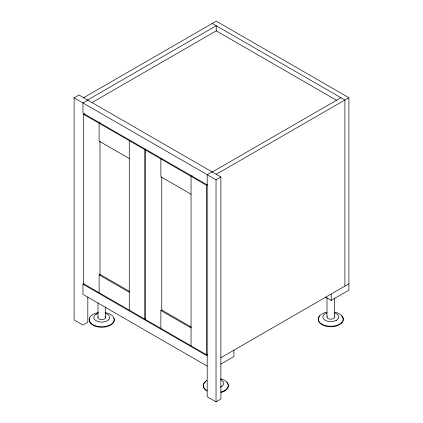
<?xml version="1.0" encoding="UTF-8"?>
<svg xmlns="http://www.w3.org/2000/svg" width="423" height="423" viewBox="0 0 423 423"><rect width="100%" height="100%" fill="white"/><g stroke="black" fill="none" stroke-linecap="round" stroke-linejoin="round"><path stroke-width="0.63" d="M96.09 314.226L96.449 313.956M221.113 386.881L221.467 386.611M336.058 320.518L336.412 320.248M87.82 297.099L87.82 322.215L82.961 325.023L74.115 319.915L74.115 97.85L78.979 95.043L220.896 176.978L220.896 399.042L216.031 401.85L207.191 396.748L207.191 174.678L212.055 171.87M83.622 97.724L216.253 21.15L348.885 97.724L348.885 290.178L331.198 300.388L325.53 297.115M87.603 100.018L216.253 25.745L216.253 31.022M87.82 100.151L82.961 102.958L82.961 113.163L207.191 184.888M92.177 102.482L216.253 30.847L336.92 100.515M145.824 318.461L144.745 319.085L83.622 283.801L83.622 114.316L84.706 113.692M100.177 122.622L99.098 123.246L99.098 141.113L129.269 158.535M83.622 114.316L144.745 149.599L145.824 148.975M161.961 158.292L160.877 158.916L160.877 176.788L191.053 194.205M192.132 175.714L191.053 176.338L191.053 345.824M212.272 171.997L340.927 97.724M216.253 174.297L348.885 97.724M207.608 354.13L206.524 354.754L145.406 319.471L145.406 149.985L206.524 185.274L207.608 184.65M74.115 97.85L216.031 179.786L220.896 176.978M207.191 366.117L82.961 294.392L82.961 284.182L84.04 283.558M99.098 292.732L99.098 274.865L100.177 274.241M160.877 328.401L160.877 310.535L161.961 309.911M220.817 357.736L348.885 283.801M220.817 364.118L233.935 356.541L233.935 350.165M212.272 23.445L344.904 100.018L344.904 286.096M129.586 291.447L99.981 274.353L99.981 141.266M191.365 327.116L161.766 310.027L161.766 176.936M99.098 274.865L129.269 292.288M160.877 310.535L191.053 327.957M82.961 284.182L207.191 355.907M339.6 324.145L339.6 324.637M334.508 297.898L334.508 317.033M331.198 294.006L331.198 300.388M327.005 297.792L327.005 316.927M224.65 390.508L224.65 391M216.031 179.786L216.031 401.85M206.524 185.274L206.524 354.754M144.745 149.599L144.745 319.085M129.269 140.669L129.269 310.154M105.501 306.987L105.501 317.546M97.999 302.921L97.999 317.44M105.041 316.452A3.749 2.168 0 0 1 104.338 319.058A3.749 2.168 0 0 1 99.796 319.339L99.035 318.984A3.749 2.168 0 0 1 98.152 316.88M104.983 312.576A12.505 7.217 0 0 1 111.989 323.69A12.505 7.217 0 0 1 91.505 323.69A12.505 7.217 0 0 1 98.511 312.576M105.75 313.491A8 4.621 0 0 1 107.876 320.46A8 4.621 0 0 1 95.619 320.46A8 4.621 0 0 1 97.75 313.491M113.829 318.175A12.505 7.217 0 0 1 101.747 327.265A12.505 7.217 0 0 1 89.671 318.175M220.896 378.807A12.505 7.217 0 0 1 228.314 385.406A12.505 7.217 0 0 1 220.896 391.999M206.969 390.508A12.505 7.217 0 0 1 206.969 380.298M227.891 384.031A12.505 7.217 0 0 1 220.896 392.491M206.969 391A12.505 7.217 0 0 1 205.89 381.504M226.638 382.286A12.505 7.217 0 0 1 227.653 383.576M220.399 379.558A8 4.621 0 0 1 220.399 387.13M334.403 316.473A3.749 2.168 0 0 1 332.97 318.731A3.749 2.168 0 0 1 328.803 318.831L328.042 318.477A3.749 2.168 0 0 1 327.159 316.372M334.619 312.174A12.505 7.217 0 0 1 340.875 323.283A12.505 7.217 0 0 1 320.639 323.283A12.505 7.217 0 0 1 326.894 312.174M341.588 315.923A12.505 7.217 0 0 1 333.996 326.508A12.505 7.217 0 0 1 318.255 319.534M318.297 318.905A12.505 7.217 0 0 1 319.925 315.923M334.757 312.983A8 4.621 0 0 1 336.888 319.952A8 4.621 0 0 1 324.626 319.952A8 4.621 0 0 1 326.757 312.983"/></g></svg>
